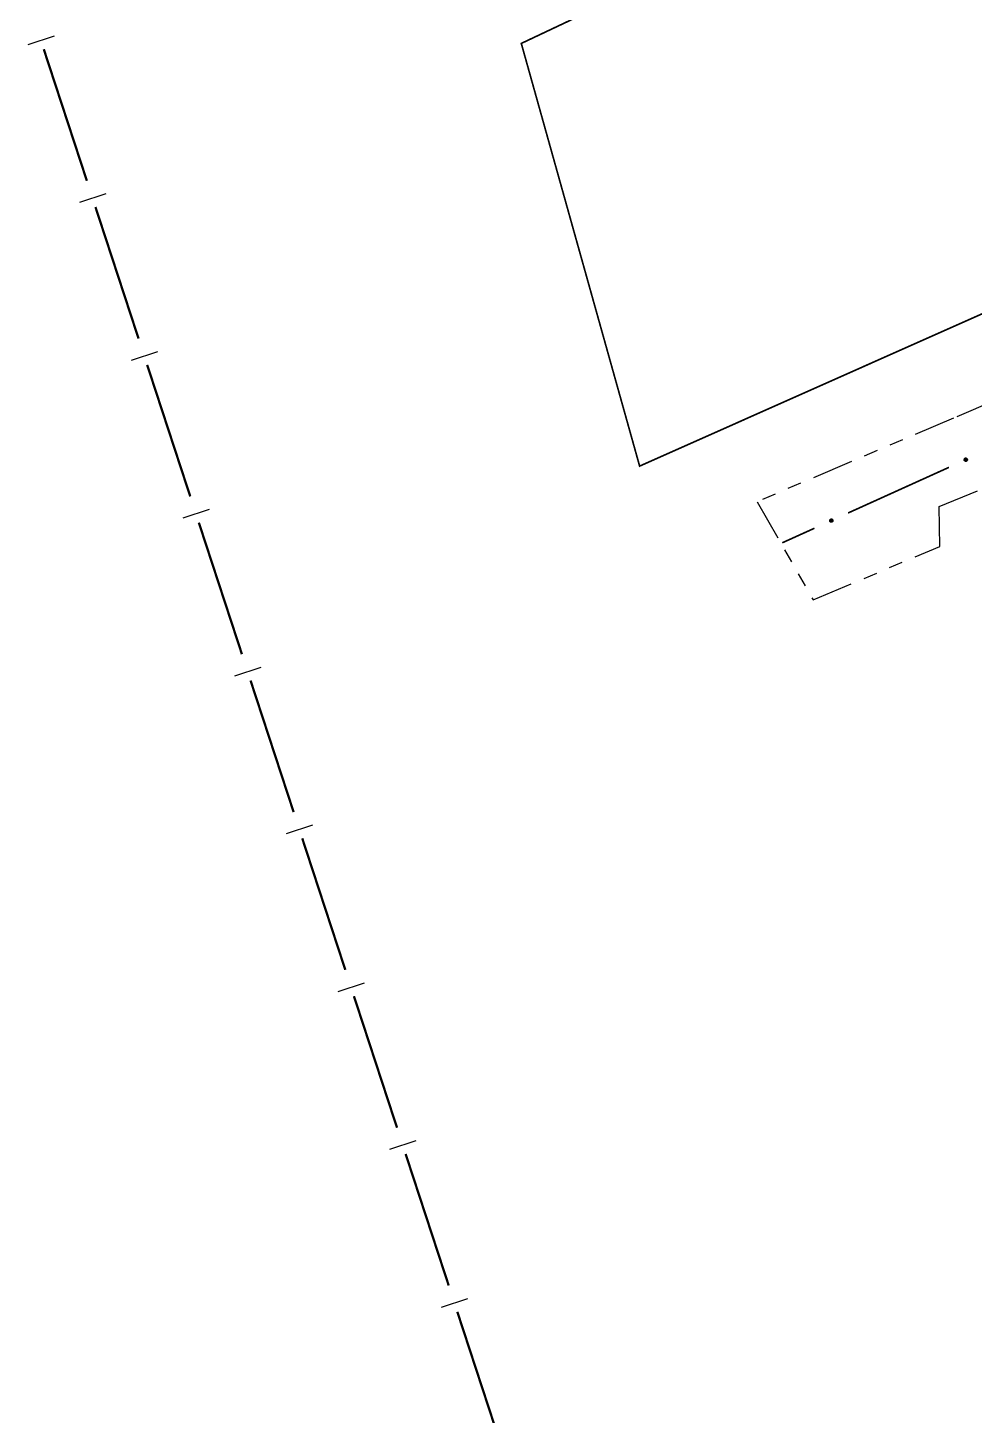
# Model space of a CAD drawing. Extents: x 212200 to 214553, y 4880545 to 4882659.
# Drawn here: x 212234.6 to 212337.2, y 4881639.5 to 4881789.8 of the extents above; entities that cross this region are included whole.
import ezdxf

# ---------------------------------------------------------------- set-up
doc = ezdxf.new("R2010")
doc.units = 0
doc.header["$LTSCALE"] = 1.5
doc.header["$MEASUREMENT"] = 0
doc.linetypes.add('TRACO_12', pattern=[2.5, 2, -0.5])
doc.linetypes.add('TRACO_25', pattern=[8, 3, -1, 1, -1, 1, -1])
for name, color, linetype in [('LM-LIM-SETORES-BAIRROS', 250, 'CONTINUOUS'), ('RU-QUADRA', 210, 'CONTINUOUS'), ('SV-EIXO-RUA-N-PAV', 6, 'CONTINUOUS'), ('SV-RUA-NAO-PAV', 7, 'CONTINUOUS')]:
    doc.layers.add(name, color=color, linetype=linetype)

msp = doc.modelspace()

# ---------------------------------------------------------------- linework, layer by layer
at = {"layer": 'LM-LIM-SETORES-BAIRROS'}
for points in [[(212237.415867, 4881788.927544), (212234.564919, 4881787.993683)], [(212243.01903, 4881771.821856), (212240.168082, 4881770.887995)], [(212248.622193, 4881754.716168), (212245.771245, 4881753.782307)], [(212254.225356, 4881737.610479), (212251.374408, 4881736.676619)], [(212259.828519, 4881720.504791), (212256.977571, 4881719.570931)], [(212265.431682, 4881703.399103), (212262.580734, 4881702.465243)], [(212271.034845, 4881686.293415), (212268.183897, 4881685.359555)], [(212276.638008, 4881669.187727), (212273.78706, 4881668.253867)], [(212282.241171, 4881652.082039), (212279.390223, 4881651.148178)]]:
    msp.add_lwpolyline(points, dxfattribs=at)
at = {"layer": 'LM-LIM-SETORES-BAIRROS', "const_width": 0.25}
for points in [[(212240.970983, 4881773.255557), (212236.30168, 4881787.510297)], [(212246.574146, 4881756.149869), (212241.904843, 4881770.404609)], [(212252.177309, 4881739.044181), (212247.508006, 4881753.298921)], [(212257.780471, 4881721.938493), (212253.111169, 4881736.193233)], [(212263.383634, 4881704.832805), (212258.714332, 4881719.087545)], [(212268.986797, 4881687.727117), (212264.317495, 4881701.981857)], [(212274.58996, 4881670.621429), (212269.920658, 4881684.876169)], [(212280.193123, 4881653.515741), (212275.523821, 4881667.770481)], [(212285.796286, 4881636.410053), (212281.126984, 4881650.664793)]]:
    msp.add_lwpolyline(points, dxfattribs=at)
at = {"layer": 'RU-QUADRA', "linetype": 'TRACO_12', "const_width": 0.18, "flags": 128}
msp.add_lwpolyline([(212300.887538, 4881742.323342), (212381.980475, 4881778.385586), (212398.827895, 4881781.575291), (212451.583265, 4881864.274996), (212298.341828, 4881799.3803), (212299.626871, 4881793.597604), (212288.06148, 4881788.136169)], close=True, dxfattribs=at)
at = {"layer": 'SV-EIXO-RUA-N-PAV'}
for points in [[(212336.41163, 4881742.973776), (212336.395037, 4881742.927768), (212336.371369, 4881742.89162), (212336.34295, 4881742.867152), (212336.3122, 4881742.852079), (212336.279004, 4881742.840201), (212336.242893, 4881742.83561), (212336.201686, 4881742.839393), (212336.155417, 4881742.855713), (212336.11998, 4881742.882393), (212336.094501, 4881742.908971), (212336.076937, 4881742.940131), (212336.065939, 4881742.972572), (212336.062411, 4881743.01024), (212336.066651, 4881743.051962), (212336.084188, 4881743.09809), (212336.107635, 4881743.13337), (212336.135745, 4881743.156314), (212336.167182, 4881743.173774), (212336.201218, 4881743.185493), (212336.236691, 4881743.189796), (212336.278691, 4881743.18545), (212336.32399, 4881743.167538), (212336.359444, 4881743.144554), (212336.382778, 4881743.116775), (212336.39927, 4881743.085437), (212336.411588, 4881743.052286), (212336.417714, 4881743.016179), (212336.41163, 4881742.973776)], [(212321.835665, 4881736.375197), (212321.819072, 4881736.32919), (212321.795404, 4881736.293041), (212321.766985, 4881736.268573), (212321.736235, 4881736.2535), (212321.703039, 4881736.241622), (212321.666928, 4881736.237031), (212321.625721, 4881736.240814), (212321.579452, 4881736.257134), (212321.544015, 4881736.283814), (212321.518536, 4881736.310392), (212321.500972, 4881736.341552), (212321.489974, 4881736.373994), (212321.486446, 4881736.411661), (212321.490686, 4881736.453383), (212321.508223, 4881736.499511), (212321.53167, 4881736.534791), (212321.55978, 4881736.557736), (212321.591217, 4881736.575195), (212321.625253, 4881736.586915), (212321.660726, 4881736.591217), (212321.702726, 4881736.586871), (212321.748025, 4881736.568959), (212321.783479, 4881736.545975), (212321.806813, 4881736.518196), (212321.823305, 4881736.486858), (212321.835622, 4881736.453708), (212321.841749, 4881736.4176), (212321.835665, 4881736.375197)]]:
    msp.add_lwpolyline(points, close=True, dxfattribs=at)
for points in [[(212336.32399, 4881743.167538), (212336.062411, 4881743.01024)], [(212336.359444, 4881743.144554), (212336.065939, 4881742.972572)], [(212336.278691, 4881743.18545), (212336.066651, 4881743.051962)], [(212336.298474, 4881743.173517), (212336.067093, 4881743.032822)], [(212336.339327, 4881743.156063), (212336.068051, 4881742.994312)], [(212336.367632, 4881743.129934), (212336.073981, 4881742.958053)], [(212336.382778, 4881743.116775), (212336.076937, 4881742.940131)], [(212336.253656, 4881743.183184), (212336.082296, 4881743.078648)], [(212336.236691, 4881743.189796), (212336.084188, 4881743.09809)], [(212336.388479, 4881743.100427), (212336.086243, 4881742.927656)], [(212336.39927, 4881743.085437), (212336.094501, 4881742.908971)], [(212336.215263, 4881743.185276), (212336.101555, 4881743.118822)], [(212336.201218, 4881743.185493), (212336.107635, 4881743.13337)], [(212336.40243, 4881743.066302), (212336.112508, 4881742.896109)], [(212336.411588, 4881743.052286), (212336.11998, 4881742.882393)], [(212336.410283, 4881743.032411), (212336.142056, 4881742.870542)], [(212336.417714, 4881743.016179), (212336.155417, 4881742.855713)], [(212336.413164, 4881742.996269), (212336.180986, 4881742.85072)], [(212336.41163, 4881742.973776), (212336.201686, 4881742.839393)], [(212336.401573, 4881742.949083), (212336.228853, 4881742.840935)], [(212336.395037, 4881742.927768), (212336.242893, 4881742.83561)], [(212336.381634, 4881742.907104), (212336.268606, 4881742.842455)], [(212336.371369, 4881742.89162), (212336.279004, 4881742.840201)], [(212321.748025, 4881736.568959), (212321.486446, 4881736.411661)], [(212321.783479, 4881736.545975), (212321.489974, 4881736.373994)], [(212321.702726, 4881736.586871), (212321.490686, 4881736.453383)], [(212321.722509, 4881736.574938), (212321.491128, 4881736.434244)], [(212321.763362, 4881736.557485), (212321.492086, 4881736.395733)], [(212321.791667, 4881736.531355), (212321.498016, 4881736.359474)], [(212321.677691, 4881736.584606), (212321.506331, 4881736.480069)], [(212321.660726, 4881736.591217), (212321.508223, 4881736.499511)], [(212321.639298, 4881736.586697), (212321.52559, 4881736.520243)], [(212321.625253, 4881736.586915), (212321.53167, 4881736.534791)], [(212321.806813, 4881736.518196), (212321.500972, 4881736.341552)], [(212321.812514, 4881736.501849), (212321.510278, 4881736.329078)], [(212321.823305, 4881736.486858), (212321.518536, 4881736.310392)], [(212321.826465, 4881736.467723), (212321.536543, 4881736.29753)], [(212321.835622, 4881736.453708), (212321.544015, 4881736.283814)], [(212321.834318, 4881736.433832), (212321.566091, 4881736.271963)], [(212321.841749, 4881736.4176), (212321.579452, 4881736.257134)], [(212321.837199, 4881736.39769), (212321.605021, 4881736.252141)], [(212321.835665, 4881736.375197), (212321.625721, 4881736.240814)], [(212321.825608, 4881736.350504), (212321.652888, 4881736.242356)], [(212321.819072, 4881736.32919), (212321.666928, 4881736.237031)], [(212321.805669, 4881736.308525), (212321.692641, 4881736.243876)], [(212321.795404, 4881736.293041), (212321.703039, 4881736.241622)]]:
    msp.add_lwpolyline(points, dxfattribs=at)
at = {"layer": 'SV-EIXO-RUA-N-PAV', "const_width": 0.18}
for points in [[(212334.413343, 4881742.189982), (212323.481369, 4881737.241047)], [(212319.837378, 4881735.591403), (212317.104385, 4881734.354169)], [(212317.104385, 4881734.354169), (212316.344232, 4881734.010046)]]:
    msp.add_lwpolyline(points, dxfattribs=at)
at = {"layer": 'SV-RUA-NAO-PAV', "linetype": 'TRACO_25'}
msp.add_polyline3d([(212464.661197, 4881870.164605, 8.536266), (212405.686617, 4881777.545542, 10.903407), (212334.899049, 4881747.531462, 11.302084), (212313.625065, 4881738.45952, 11.626008), (212319.684103, 4881727.825611, 11.626008), (212333.415313, 4881733.610323, 11.451588), (212333.338335, 4881737.935368, 11.451588), (212338.424627, 4881740.002263, 11.451588), (212397.026603, 4881764.972916, 11.252249), (212399.27376, 4881764.846743, 11.252249), (212401.258242, 4881762.384066, 11.351918), (212401.258242, 4881746.725718, 11.376836), (212402.068156, 4881740.516374, 11.376836), (212422.633771, 4881689.169181, 12.273857), (212377.256588, 4881670.335991, 12.224023), (212375.195912, 4881675.380969, 12.224023), (212369.437755, 4881673.076053, 12.224023), (212365.532943, 4881671.502768, 12.298775), (212371.380353, 4881658.149758, 12.298775), (212377.086464, 4881660.76641, 12.298775), (212441.499252, 4881687.639752, 11.999767), (212478.879609, 4881703.306479, 10.953241), (212503.639417, 4881644.165471, 10.778821), (212461.843828, 4881626.725089, 13.021376)], dxfattribs=at)

doc.saveas('drawing.dxf')
